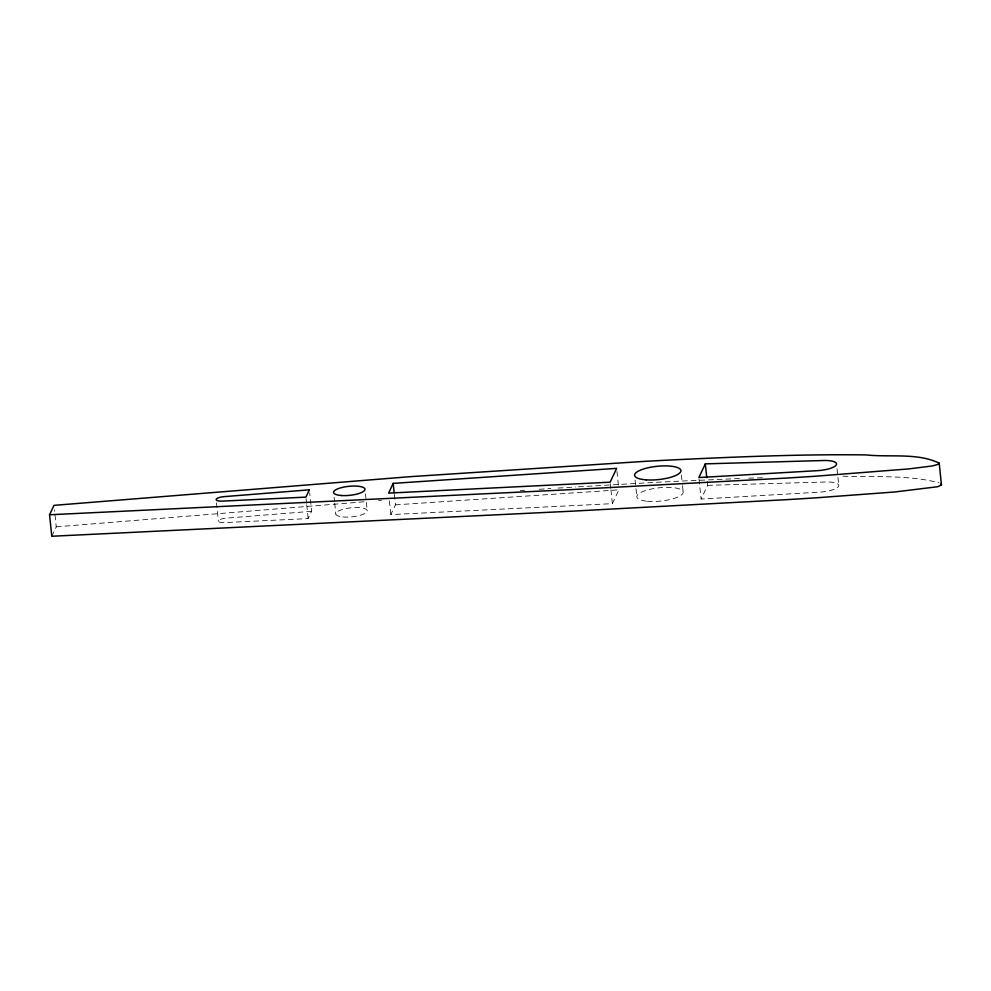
<?xml version="1.0" encoding="UTF-8"?>
<svg xmlns="http://www.w3.org/2000/svg" width="991" height="991" viewBox="0 0 991 991"><rect width="100%" height="100%" fill="white"/><g stroke="black" fill="none" stroke-linecap="round" stroke-linejoin="round"><path stroke-width="0.74" stroke-dasharray="4.96 3.72" d="M51.792 536.255L56.239 526.84L54.48 509.969M311.595 511.306L226.258 518.132A7.519 2.155 -5.9 0 0 218.416 520.82A7.519 2.155 -5.9 0 0 224.672 522.591L308.164 518.59L311.595 511.306L309.688 492.899M395.434 504.853L618.892 489.851L612.364 503.663L390.826 514.589L395.434 504.853L394.307 494.125M707.574 485.342L827.051 481.96A16.909 4.844 -5.9 0 1 838.448 486.507A16.909 4.844 -5.9 0 1 820.214 492.106L701.095 499.043L707.574 485.342L706.93 479.21M56.239 526.84L365.307 501.706M378.525 500.703L381.448 500.48M520.312 490.545L524.685 490.248M539.253 489.281L550.86 488.538M558.106 488.067L575.56 486.977M578.447 486.804L646.293 482.877A1389.878 398.63 -5.9 0 1 676.457 481.304L740.351 478.492M748.775 478.182L762.711 477.712M843.019 476.225C874.979 477.253 907.929 474.776 939.146 482.766M837.036 468.768L838.795 485.64M699.014 479.099L701.095 499.043M681.412 475.061L682.365 484.265M682.526 485.801L683.171 491.932M635.082 480.028L636.841 496.9M616.972 471.443L618.409 485.256M610.283 483.707L610.766 488.315M610.927 489.851L612.364 503.663M389.389 500.777L390.826 514.589M365.444 493.741L367.203 510.625M334.066 497.11L334.549 501.719M334.71 503.255L335.825 513.995M306.083 498.646L306.566 503.242M306.727 504.778L308.164 518.59M216.472 502.796L218.392 521.204M647.383 501.248A23.289 6.677 -5.9 0 0 683.158 492.552A23.289 6.677 -5.9 0 0 649.489 489.443A23.289 6.677 -5.9 0 0 647.383 501.248M342.96 516.943A15.782 4.521 -5.9 0 0 367.203 511.046A15.782 4.521 -5.9 0 0 344.397 508.928A15.782 4.521 -5.9 0 0 342.96 516.943"/><path stroke-width="1.49" d="M939.208 463.131L937.697 464.494L932.246 465.956L908.858 468.904L814.503 476.299A1391.562 399.113 -5.9 0 1 784.178 478.195L570.259 489.665L49.55 514.775L51.792 536.255L572.501 511.145L786.408 499.675A1391.562 399.113 -5.9 0 0 816.733 497.779L894.923 491.957L937.709 486.73L941.438 484.933L939.208 463.131C917.344 452.565 889.918 457.495 866.146 454.906C802.14 454.101 738.146 456.764 674.227 459.836A1389.878 398.63 -5.9 0 0 644.063 461.397L410.026 476.683L53.997 505.36L49.55 514.775M393.192 483.385L388.596 493.109L610.122 482.183L616.65 468.371L393.192 483.385L394.145 492.589M705.332 463.862L698.853 477.563L817.984 470.626A16.909 4.844 -5.9 0 0 836.218 465.027A16.909 4.844 -5.9 0 0 824.822 460.481L705.332 463.862L706.769 477.674M940.979 483.93L941.45 484.611M309.365 489.827L305.922 497.11L222.442 501.112A7.519 2.155 -5.9 0 1 216.174 499.34A7.519 2.155 -5.9 0 1 224.028 496.652L309.365 489.827M646.182 479.855A23.289 6.677 -5.9 0 0 680.941 470.725A23.289 6.677 -5.9 0 0 646.169 468.235A23.289 6.677 -5.9 0 0 646.182 479.855M341.437 495.512A15.782 4.521 -5.9 0 0 364.985 489.319A15.782 4.521 -5.9 0 0 341.424 487.634A15.782 4.521 -5.9 0 0 341.437 495.512"/></g></svg>
